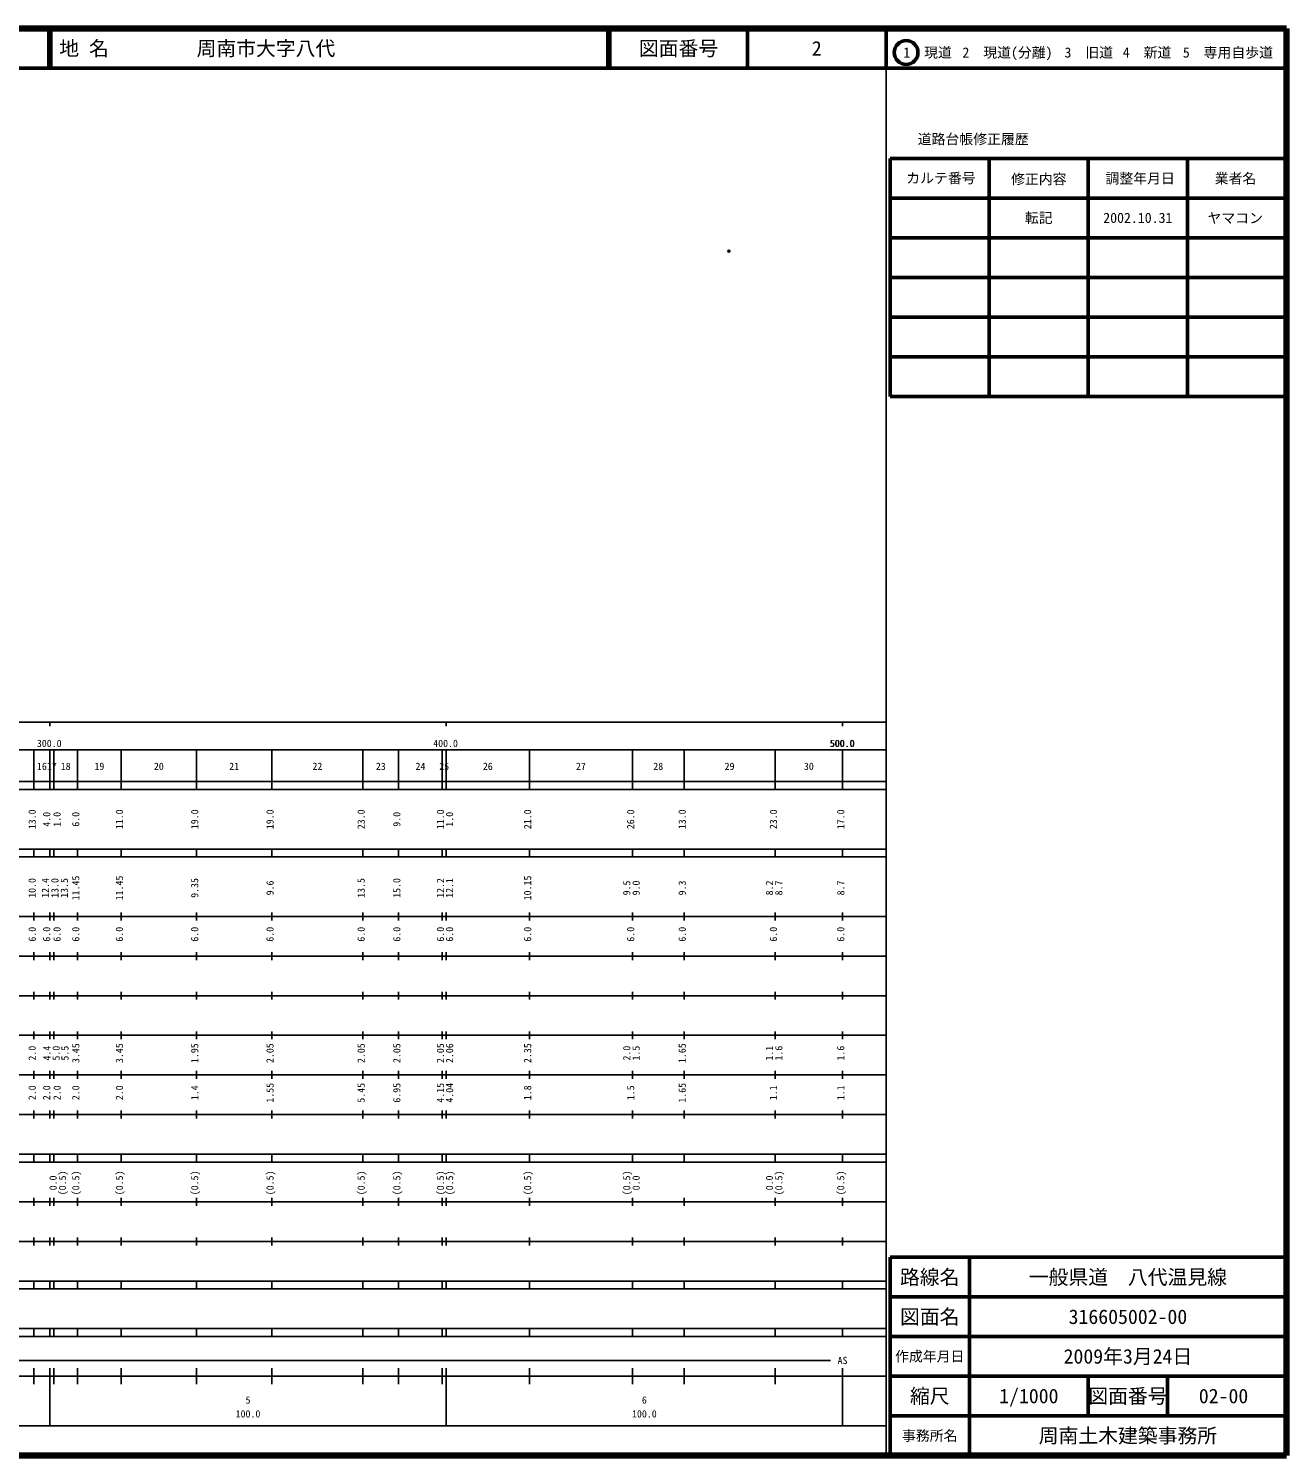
# Model space of a CAD drawing. Units: millimetres on the paper. Extents: x 40 to 680, y 20 to 380.
# Drawn here: x 362.6 to 680, y 20 to 380 of the extents above; entities that cross this region are included whole.
import ezdxf
from ezdxf.enums import TextEntityAlignment as Align

# ---------------------------------------------------------------- set-up
doc = ezdxf.new("R2010")
doc.units = ezdxf.units.MM
doc.header["$PDMODE"] = 32
doc.header["$PDSIZE"] = 0.5
doc.layers.add('M-OTRS', color=6, linetype='Continuous')
doc.layers.add('M-TTL-TXT', color=7, linetype='Continuous')
for name, color, linetype, lineweight in [('M-TTL', 2, 'Continuous', 140), ('M-TTL-BAND', 7, 'Continuous', 25), ('M-TTL-FRAM', 2, 'Continuous', 50), ('M-TTL-LINE', 7, 'Continuous', 50)]:
    doc.layers.add(name, color=color, linetype=linetype, lineweight=lineweight)
doc.styles.add('ＭＳ ゴシック', font='')
doc.styles.get('ＭＳ ゴシック').set_extended_font_data('MS Gothic')

msp = doc.modelspace()

# ---------------------------------------------------------------- linework, layer by layer
at = {"layer": 'M-OTRS'}
msp.add_point((539.347, 323.836), dxfattribs=at)
at = {"layer": 'M-TTL'}
for p, q in [((680, 380), (40, 380)), ((680, 20), (680, 380)), ((40, 20), (680, 20))]:
    msp.add_line(p, q, dxfattribs=at)
at = {"layer": 'M-TTL-BAND'}
for p, q in [((579, 20), (579, 370)), ((40, 205), (579, 205)), ((368, 205), (368, 204)), ((468, 205), (468, 204)), ((568, 205), (568, 204)), ((68, 198), (579, 198)), ((364, 188), (364, 198)), ((368, 188), (368, 198)), ((369, 188), (369, 198)), ((375, 188), (375, 198)), ((386, 188), (386, 198)), ((405, 188), (405, 198)), ((424, 188), (424, 198)), ((447, 188), (447, 198)), ((456, 188), (456, 198)), ((467, 188), (467, 198)), ((468, 188), (468, 198)), ((489, 188), (489, 198)), ((515, 188), (515, 198)), ((528, 188), (528, 198)), ((551, 188), (551, 198)), ((568, 188), (568, 198)), ((40, 190), (579, 190)), ((40, 188), (579, 188)), ((40, 173), (579, 173)), ((364, 171), (364, 173)), ((368, 171), (368, 173)), ((369, 171), (369, 173)), ((375, 171), (375, 173)), ((386, 171), (386, 173)), ((405, 171), (405, 173)), ((424, 171), (424, 173)), ((447, 171), (447, 173)), ((456, 171), (456, 173)), ((467, 171), (467, 173)), ((468, 171), (468, 173)), ((489, 171), (489, 173)), ((515, 171), (515, 173)), ((528, 171), (528, 173)), ((551, 171), (551, 173)), ((568, 171), (568, 173)), ((40, 171), (579, 171)), ((40, 156), (579, 156)), ((364, 155), (364, 157)), ((368, 155), (368, 157)), ((369, 155), (369, 157)), ((375, 155), (375, 157)), ((386, 155), (386, 157)), ((405, 155), (405, 157)), ((424, 155), (424, 157)), ((447, 155), (447, 157)), ((456, 155), (456, 157)), ((467, 155), (467, 157)), ((468, 155), (468, 157)), ((489, 155), (489, 157)), ((515, 155), (515, 157)), ((528, 155), (528, 157)), ((551, 155), (551, 157)), ((568, 155), (568, 157)), ((46, 146), (579, 146)), ((364, 145), (364, 147)), ((368, 145), (368, 147)), ((369, 145), (369, 147)), ((375, 145), (375, 147)), ((386, 145), (386, 147)), ((405, 145), (405, 147)), ((424, 145), (424, 147)), ((447, 145), (447, 147)), ((456, 145), (456, 147)), ((467, 145), (467, 147)), ((468, 145), (468, 147)), ((489, 145), (489, 147)), ((515, 145), (515, 147)), ((528, 145), (528, 147)), ((551, 145), (551, 147)), ((568, 145), (568, 147)), ((364, 135), (364, 137)), ((368, 135), (368, 137)), ((369, 135), (369, 137)), ((375, 135), (375, 137)), ((386, 135), (386, 137)), ((405, 135), (405, 137)), ((424, 135), (424, 137)), ((447, 135), (447, 137)), ((456, 135), (456, 137)), ((467, 135), (467, 137)), ((468, 135), (468, 137)), ((489, 135), (489, 137)), ((515, 135), (515, 137)), ((528, 135), (528, 137)), ((551, 135), (551, 137)), ((568, 135), (568, 137)), ((52, 136), (579, 136)), ((46, 126), (579, 126)), ((364, 125), (364, 127)), ((368, 125), (368, 127)), ((369, 125), (369, 127)), ((375, 125), (375, 127)), ((386, 125), (386, 127)), ((405, 125), (405, 127)), ((424, 125), (424, 127)), ((447, 125), (447, 127)), ((456, 125), (456, 127)), ((467, 125), (467, 127)), ((468, 125), (468, 127)), ((489, 125), (489, 127)), ((515, 125), (515, 127)), ((528, 125), (528, 127)), ((551, 125), (551, 127)), ((568, 125), (568, 127)), ((52, 116), (579, 116)), ((364, 115), (364, 117)), ((368, 115), (368, 117)), ((369, 115), (369, 117)), ((375, 115), (375, 117)), ((386, 115), (386, 117)), ((405, 115), (405, 117)), ((424, 115), (424, 117)), ((447, 115), (447, 117)), ((456, 115), (456, 117)), ((467, 115), (467, 117)), ((468, 115), (468, 117)), ((489, 115), (489, 117)), ((515, 115), (515, 117)), ((528, 115), (528, 117)), ((551, 115), (551, 117)), ((568, 115), (568, 117)), ((46, 106), (579, 106)), ((364, 105), (364, 107)), ((368, 105), (368, 107)), ((369, 105), (369, 107)), ((375, 105), (375, 107)), ((386, 105), (386, 107)), ((405, 105), (405, 107)), ((424, 105), (424, 107)), ((447, 105), (447, 107)), ((456, 105), (456, 107)), ((467, 105), (467, 107)), ((468, 105), (468, 107)), ((489, 105), (489, 107)), ((515, 105), (515, 107)), ((528, 105), (528, 107)), ((551, 105), (551, 107)), ((568, 105), (568, 107)), ((40, 96), (579, 96)), ((40, 94), (579, 94)), ((364, 94), (364, 96)), ((368, 94), (368, 96)), ((369, 94), (369, 96)), ((375, 94), (375, 96)), ((386, 94), (386, 96)), ((405, 94), (405, 96)), ((424, 94), (424, 96)), ((447, 94), (447, 96)), ((456, 94), (456, 96)), ((467, 94), (467, 96)), ((468, 94), (468, 96)), ((489, 94), (489, 96)), ((515, 94), (515, 96)), ((528, 94), (528, 96)), ((551, 94), (551, 96)), ((568, 94), (568, 96)), ((49, 84), (579, 84)), ((364, 83), (364, 85)), ((368, 83), (368, 85)), ((369, 83), (369, 85)), ((375, 83), (375, 85)), ((386, 83), (386, 85)), ((405, 83), (405, 85)), ((424, 83), (424, 85)), ((447, 83), (447, 85)), ((456, 83), (456, 85)), ((467, 83), (467, 85)), ((468, 83), (468, 85)), ((489, 83), (489, 85)), ((515, 83), (515, 85)), ((528, 83), (528, 85)), ((551, 83), (551, 85)), ((568, 83), (568, 85)), ((40, 74), (579, 74)), ((364, 73), (364, 75)), ((368, 73), (368, 75)), ((369, 73), (369, 75)), ((375, 73), (375, 75)), ((386, 73), (386, 75)), ((405, 73), (405, 75)), ((424, 73), (424, 75)), ((447, 73), (447, 75)), ((456, 73), (456, 75)), ((467, 73), (467, 75)), ((468, 73), (468, 75)), ((489, 73), (489, 75)), ((515, 73), (515, 75)), ((528, 73), (528, 75)), ((551, 73), (551, 75)), ((568, 73), (568, 75)), ((40, 64), (579, 64)), ((40, 62), (579, 62)), ((364, 62), (364, 64)), ((368, 62), (368, 64)), ((369, 62), (369, 64)), ((375, 62), (375, 64)), ((386, 62), (386, 64)), ((405, 62), (405, 64)), ((424, 62), (424, 64)), ((447, 62), (447, 64)), ((456, 62), (456, 64)), ((467, 62), (467, 64)), ((468, 62), (468, 64)), ((489, 62), (489, 64)), ((515, 62), (515, 64)), ((528, 62), (528, 64)), ((551, 62), (551, 64)), ((568, 62), (568, 64)), ((40, 52), (579, 52)), ((364, 50), (364, 52)), ((368, 50), (368, 52)), ((369, 50), (369, 52)), ((375, 50), (375, 52)), ((386, 50), (386, 52)), ((405, 50), (405, 52)), ((424, 50), (424, 52)), ((447, 50), (447, 52)), ((456, 50), (456, 52)), ((467, 50), (467, 52)), ((468, 50), (468, 52)), ((489, 50), (489, 52)), ((515, 50), (515, 52)), ((528, 50), (528, 52)), ((551, 50), (551, 52)), ((568, 50), (568, 52)), ((40, 50), (579, 50)), ((212.5, 44), (565, 44)), ((40, 40), (579, 40)), ((364, 38), (364, 42)), ((368, 27.5), (368, 42)), ((369, 38), (369, 42)), ((375, 38), (375, 42)), ((386, 38), (386, 42)), ((405, 38), (405, 42)), ((424, 38), (424, 42)), ((447, 38), (447, 42)), ((456, 38), (456, 42)), ((467, 38), (467, 42)), ((468, 27.5), (468, 42)), ((489, 38), (489, 42)), ((515, 38), (515, 42)), ((528, 38), (528, 42)), ((551, 38), (551, 42)), ((568, 27.5), (568, 42)), ((68, 27.5), (579, 27.5))]:
    msp.add_line(p, q, dxfattribs=at)
at = {"layer": 'M-TTL-FRAM'}
for p, q in [((580, 347.197), (580, 287.197)), ((580, 347.197), (680, 347.197)), ((580, 287.197), (680, 287.197)), ((680, 70), (580, 70)), ((580, 70), (580, 20))]:
    msp.add_line(p, q, dxfattribs=at)
at = {"layer": 'M-TTL-LINE'}
for p, q in [((367.75, 380), (367.75, 370)), ((368.25, 380), (368.25, 370)), ((508.747, 380), (508.747, 370)), ((509.247, 380), (509.247, 370)), ((543.997, 380), (543.997, 370)), ((579, 380), (579, 370)), ((40, 370), (680, 370)), ((605, 347.197), (605, 287.197)), ((630, 347.197), (630, 287.197)), ((655, 347.197), (655, 287.197)), ((580, 337.197), (680, 337.197)), ((580, 327.197), (680, 327.197)), ((580, 317.197), (680, 317.197)), ((580, 307.197), (680, 307.197)), ((580, 297.197), (680, 297.197)), ((600, 70), (600, 20)), ((680, 60), (580, 60)), ((680, 50), (580, 50)), ((680, 40), (580, 40)), ((630, 40), (630, 30)), ((650, 40), (650, 30)), ((680, 30), (580, 30))]:
    msp.add_line(p, q, dxfattribs=at)
msp.add_circle((584.031, 373.958), 3, dxfattribs=at)

# ---------------------------------------------------------------- texts
at = {"layer": 'M-TTL-BAND', "style": 'ＭＳ ゴシック'}
for s, p in [('300.0', (367.844, 198.195)), ('400.0', (467.844, 198.195)), ('500.0', (567.844, 198.195)), ('500.0', (568, 198.195)), ('16', (366, 192.405)), ('17', (368.5, 192.405)), ('18', (372, 192.405)), ('19', (380.5, 192.405)), ('20', (395.5, 192.405)), ('21', (414.5, 192.405)), ('22', (435.5, 192.405)), ('23', (451.5, 192.405)), ('24', (461.5, 192.405)), ('25', (467.5, 192.405)), ('26', (478.5, 192.405)), ('27', (502, 192.405)), ('28', (521.5, 192.405)), ('29', (539.5, 192.405)), ('30', (559.5, 192.405)), ('AS', (568, 42.5)), ('5', (418, 32.523)), ('6', (518, 32.523)), ('100.0', (418, 29.033)), ('100.0', (518, 29.033))]:
    msp.add_text(s, height=1.833, dxfattribs=at).set_placement(p, align=Align.BOTTOM_CENTER)
for s, p in [('13.0', (365, 180.5)), ('4.0', (368.652, 180.5)), ('1.0', (371.269, 180.5)), ('6.0', (376, 180.5)), ('11.0', (387, 180.5)), ('19.0', (406, 180.5)), ('19.0', (425, 180.5)), ('23.0', (448, 180.5)), ('9.0', (457, 180.5)), ('11.0', (468, 180.5)), ('1.0', (470.307, 180.5)), ('21.0', (490, 180.5)), ('26.0', (516, 180.5)), ('13.0', (529, 180.5)), ('23.0', (552, 180.5)), ('17.0', (569, 180.5)), ('11.45', (376, 163.174)), ('11.45', (387, 163.174)), ('10.15', (490, 163.174)), ('10.0', (365, 163.174)), ('12.4', (368.332, 163.174)), ('13.0', (370.736, 163.174)), ('13.5', (373.106, 163.174)), ('9.35', (406, 163.174)), ('9.6', (425, 163.174)), ('13.5', (448, 163.174)), ('15.0', (457, 163.174)), ('12.2', (468, 163.174)), ('12.1', (470.307, 163.174)), ('9.5', (515, 163.174)), ('9.0', (517.37, 163.174)), ('9.3', (529, 163.174)), ('8.2', (551, 163.174)), ('8.7', (553.37, 163.174)), ('8.7', (569, 163.174)), ('6.0', (365, 151.5)), ('6.0', (368.652, 151.5)), ('6.0', (371.269, 151.5)), ('6.0', (376, 151.5)), ('6.0', (387, 151.5)), ('6.0', (406, 151.5)), ('6.0', (425, 151.5)), ('6.0', (448, 151.5)), ('6.0', (457, 151.5)), ('6.0', (468, 151.5)), ('6.0', (470.307, 151.5)), ('6.0', (490, 151.5)), ('6.0', (516, 151.5)), ('6.0', (529, 151.5)), ('6.0', (552, 151.5)), ('6.0', (569, 151.5)), ('2.0', (365, 121.5)), ('4.4', (368.726, 121.5)), ('5.0', (371.036, 121.5)), ('5.5', (373.262, 121.5)), ('3.45', (376, 121.5)), ('3.45', (387, 121.5)), ('1.95', (406, 121.5)), ('2.05', (425, 121.5)), ('2.05', (448, 121.5)), ('2.05', (457, 121.5)), ('2.05', (468, 121.5)), ('2.06', (470.307, 121.5)), ('2.35', (490, 121.5)), ('2.0', (515, 121.5)), ('1.5', (517.37, 121.5)), ('1.65', (529, 121.5)), ('1.1', (551, 121.5)), ('1.6', (553.37, 121.5)), ('1.6', (569, 121.5)), ('2.0', (365, 111.5)), ('2.0', (368.652, 111.5)), ('2.0', (371.269, 111.5)), ('2.0', (376, 111.5)), ('2.0', (387, 111.5)), ('1.4', (406, 111.5)), ('1.55', (425, 111.5)), ('5.45', (448, 111.5)), ('6.95', (457, 111.5)), ('4.15', (468, 111.5)), ('4.04', (470.307, 111.5)), ('1.8', (490, 111.5)), ('1.5', (516, 111.5)), ('1.65', (529, 111.5)), ('1.1', (552, 111.5)), ('1.1', (569, 111.5)), ('0.0', (370.269, 88.764)), ('(0.5)', (372.639, 88.764)), ('(0.5)', (376, 88.764)), ('(0.5)', (387, 88.764)), ('(0.5)', (406, 88.764)), ('(0.5)', (425, 88.764)), ('(0.5)', (448, 88.764)), ('(0.5)', (457, 88.764)), ('(0.5)', (468, 88.764)), ('(0.5)', (470.307, 88.764)), ('(0.5)', (490, 88.764)), ('(0.5)', (515, 88.764)), ('0.0', (517.37, 88.764)), ('0.0', (551, 88.764)), ('(0.5)', (553.37, 88.764)), ('(0.5)', (569, 88.764))]:
    msp.add_text(s, height=1.833, rotation=90, dxfattribs=at).set_placement(p, align=Align.BOTTOM_CENTER)
at = {"layer": 'M-TTL-TXT', "style": 'ＭＳ ゴシック'}
for s, p in [('地 名', (370.38, 375)), ('周南市大字八代', (405.024, 375))]:
    msp.add_text(s, height=3.666, dxfattribs=at).set_placement(p, align=Align.MIDDLE_LEFT)
for s, height, p in [('図面番号', 3.666, (526.622, 375)), ('2', 3.666, (561.497, 375)), ('1\u3000現道', 2.566, (589.448, 373.958)), ('2\u3000現道(分離)', 2.566, (609.619, 373.958)), ('3\u3000旧道', 2.566, (630.121, 373.958)), ('4\u3000新道', 2.566, (644.824, 373.958)), ('5\u3000専用自歩道', 2.566, (665.228, 373.958)), ('道路台帳修正履歴', 2.566, (600.968, 352.113)), ('カルテ番号', 2.566, (592.839, 342.277)), ('修正内容', 2.566, (617.509, 342.023)), ('調整年月日', 2.566, (643.089, 342.197)), ('業者名', 2.566, (667.134, 342.197)), ('転記', 2.566, (617.5, 332.245)), ('2002.10.31', 2.566, (642.5, 332.245)), ('ヤマコン', 2.566, (667.077, 332.189)), ('路線名', 3.666, (590, 65)), ('路線名', 3.666, (590, 65)), ('一般県道\u3000八代温見線', 3.666, (640, 65)), ('図面名', 3.666, (590, 55)), ('図面名', 3.666, (590, 55)), ('316605002-00', 3.666, (640, 55)), ('2009年3月24日', 3.666, (640, 45)), ('作成年月日', 2.566, (590, 45)), ('作成年月日', 2.566, (590, 45)), ('縮尺', 3.666, (590, 35)), ('縮尺', 3.666, (590, 35)), ('1/1000', 3.666, (615, 35)), ('図面番号', 3.666, (640, 35)), ('図面番号', 3.666, (640, 35)), ('02-00', 3.666, (664.125, 35)), ('事務所名', 2.566, (590, 25)), ('事務所名', 2.566, (590, 25)), ('周南土木建築事務所', 3.666, (640, 25))]:
    msp.add_text(s, height=height, dxfattribs=at).set_placement(p, align=Align.MIDDLE_CENTER)

doc.saveas('drawing.dxf')
